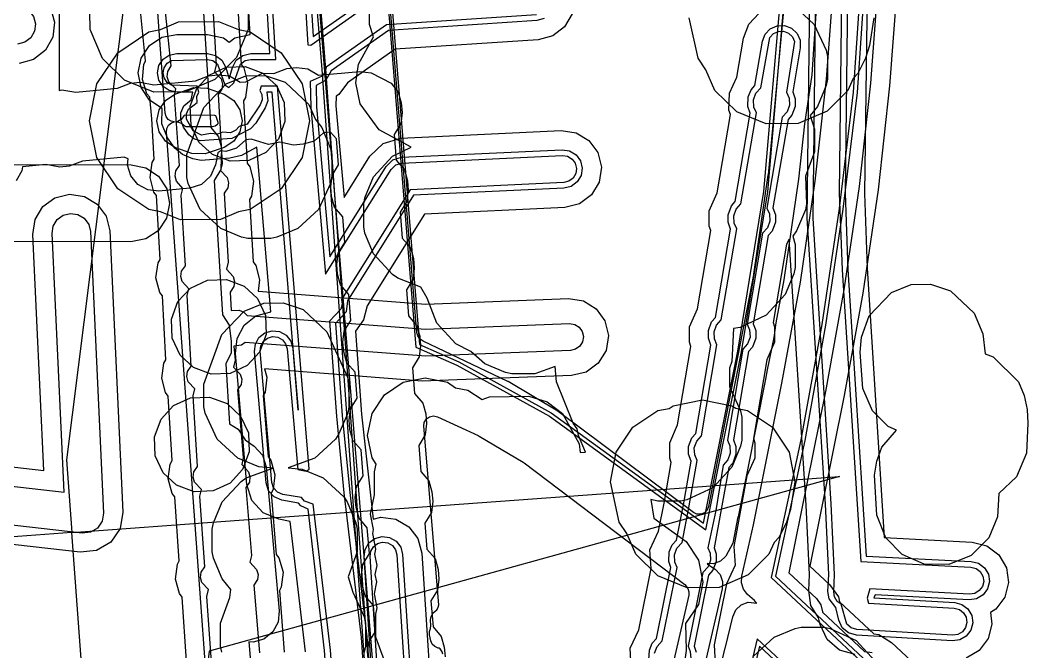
# Model space of a CAD drawing. Header units: metres. Extents: x -3943 to -3664, y 4962 to 6622.
# Drawn here: x -3822.8 to -3770.4, y 5519.9 to 5552.7 of the extents above; entities that cross this region are included whole.
import ezdxf

# ---------------------------------------------------------------- set-up
doc = ezdxf.new("R2010")
doc.units = ezdxf.units.M
doc.layers.add('AI_GREENING_EXCLUSIONS', color=1, linetype='Continuous')
doc.layers.add('AI_GREENING_LAWN', color=82, linetype='Continuous')

msp = doc.modelspace()

# ---------------------------------------------------------------- linework, layer by layer
at = {"layer": 'AI_GREENING_EXCLUSIONS'}
for points in [[(-3777.472, 5580.945), (-3778.594, 5562.278), (-3779.49, 5548.972), (-3780.225, 5542.925), (-3781.132, 5536.902), (-3782.21, 5530.908), (-3783.755, 5523.757), (-3776.149, 5516.648)], [(-3777.272, 5580.933), (-3778.394, 5562.266), (-3779.291, 5548.948), (-3780.027, 5542.895), (-3780.935, 5536.867), (-3782.014, 5530.867), (-3783.532, 5523.823), (-3776.012, 5516.795)], [(-3794.945, 5482.884), (-3786.142, 5520.093), (-3786.127, 5520.124), (-3785.76, 5521.71), (-3785.598, 5522.065), (-3785.313, 5522.332), (-3784.948, 5522.469), (-3784.511, 5522.41), (-3784.526, 5522.424), (-3784.63, 5522.561), (-3784.994, 5522.862), (-3785.202, 5523.138), (-3785.303, 5523.468), (-3785.287, 5523.813), (-3784.673, 5526.48), (-3783.199, 5533.855), (-3782.243, 5539.094), (-3781.472, 5544.353), (-3780.886, 5549.636), (-3780.484, 5554.946), (-3779.069, 5579.32)], [(-3804.298, 5513.965), (-3806.897, 5550.158), (-3809.053, 5576.805), (-3808.941, 5577.163), (-3808.611, 5577.342), (-3806.144, 5577.621), (-3805.77, 5577.51), (-3805.589, 5577.164), (-3802.226, 5535.728), (-3800.09, 5534.786), (-3795.283, 5532.13), (-3787.148, 5526.232), (-3785.303, 5535.479), (-3783.94, 5543.782), (-3782.314, 5562.578), (-3781.599, 5576.448), (-3781.977, 5577.537), (-3782.599, 5578.3)], [(-3775.33, 5578.294), (-3775.881, 5577.289), (-3777.19, 5554.746), (-3777.604, 5549.294), (-3778.204, 5543.897), (-3778.993, 5538.524), (-3779.962, 5533.214), (-3781.743, 5524.34), (-3780.723, 5523.388), (-3780.268, 5522.754), (-3780.208, 5522.495), (-3778.422, 5520.826), (-3778.16, 5520.783), (-3777.497, 5520.372), (-3774.92, 5517.963)], [(-3804.497, 5513.947), (-3807.096, 5550.142), (-3809.252, 5576.789), (-3809.223, 5577.055), (-3809.095, 5577.29), (-3808.889, 5577.461), (-3806.166, 5577.82)], [(-3805.643, 5577.664), (-3805.467, 5577.448), (-3805.39, 5577.181), (-3802.035, 5535.855), (-3799.994, 5534.961), (-3795.186, 5532.305), (-3787.283, 5526.577), (-3785.5, 5535.515), (-3784.139, 5543.806), (-3782.513, 5562.592), (-3781.801, 5576.416), (-3782.152, 5577.439), (-3782.73, 5578.148)], [(-3776.819, 5577.687), (-3776.873, 5577.461), (-3778.19, 5554.786), (-3778.595, 5549.439), (-3779.189, 5544.076), (-3779.977, 5538.703), (-3780.943, 5533.411), (-3782.833, 5523.99), (-3781.406, 5522.657), (-3781.179, 5522.34), (-3781.09, 5521.96), (-3781.092, 5521.944), (-3778.909, 5519.907), (-3778.896, 5519.91), (-3778.511, 5519.847)], [(-3772.169, 5577.869), (-3772.319, 5577.12), (-3772.739, 5576.482), (-3776.321, 5572.818), (-3776.965, 5572.378), (-3777.728, 5572.217), (-3778.529, 5572.382), (-3778.917, 5543.705), (-3778.773, 5539.818), (-3777.879, 5525.822), (-3773.31, 5525.585), (-3772.554, 5525.394), (-3771.928, 5524.927), (-3771.529, 5524.257), (-3771.417, 5523.484), (-3771.608, 5522.728), (-3772.075, 5522.102), (-3772.367, 5521.928), (-3772.285, 5521.336), (-3772.483, 5520.581), (-3772.954, 5519.959), (-3773.628, 5519.565)], [(-3779.837, 5575.973), (-3780.217, 5543.72), (-3780.071, 5539.74), (-3779.107, 5524.584), (-3773.378, 5524.287), (-3773.113, 5524.22), (-3772.894, 5524.057), (-3772.754, 5523.822), (-3772.715, 5523.552), (-3772.782, 5523.287), (-3772.945, 5523.068), (-3773.18, 5522.928), (-3773.45, 5522.889), (-3778.627, 5523.157), (-3778.765, 5522.681), (-3778.705, 5522.42), (-3774.24, 5522.154), (-3773.976, 5522.085), (-3773.758, 5521.92), (-3773.62, 5521.684), (-3773.583, 5521.413), (-3773.652, 5521.149), (-3773.817, 5520.932), (-3774.053, 5520.794), (-3774.324, 5520.756), (-3779.311, 5521.053), (-3779.597, 5521.134), (-3779.825, 5521.326), (-3780.129, 5522.367), (-3780.326, 5522.511), (-3780.468, 5522.745), (-3780.509, 5523.015), (-3780.469, 5523.912), (-3780.641, 5527.588), (-3781.583, 5542.413), (-3781.171, 5577.392)], [(-3779.537, 5575.969), (-3779.917, 5543.717), (-3779.771, 5539.758), (-3778.824, 5524.869), (-3773.362, 5524.587), (-3772.984, 5524.491), (-3772.671, 5524.257), (-3772.471, 5523.922), (-3772.415, 5523.536), (-3772.511, 5523.158), (-3772.744, 5522.845), (-3773.08, 5522.645), (-3773.466, 5522.589), (-3778.361, 5522.843), (-3778.421, 5522.703), (-3774.222, 5522.453), (-3773.845, 5522.355), (-3773.534, 5522.119), (-3773.337, 5521.782), (-3773.284, 5521.396), (-3773.382, 5521.018), (-3773.618, 5520.707), (-3773.955, 5520.51), (-3774.341, 5520.457), (-3779.329, 5520.754), (-3779.738, 5520.869), (-3780.063, 5521.143), (-3780.244, 5521.528), (-3780.399, 5522.2), (-3780.75, 5522.643), (-3780.809, 5523.028), (-3780.769, 5523.909), (-3780.94, 5527.57), (-3781.883, 5542.417), (-3781.475, 5577.031)], [(-3806.081, 5511.96), (-3806.67, 5519.984), (-3807.557, 5527.564), (-3808.01, 5527.712), (-3808.165, 5527.901), (-3809.134, 5528.066), (-3809.416, 5528.181), (-3809.622, 5528.405), (-3809.714, 5528.695), (-3810.311, 5535.512), (-3810.281, 5535.784), (-3810.15, 5536.023), (-3809.937, 5536.194), (-3809.675, 5536.27), (-3809.403, 5536.241), (-3809.164, 5536.109), (-3808.993, 5535.896), (-3808.916, 5535.634), (-3808.366, 5529.355), (-3807.93, 5529.281), (-3807.763, 5529.381), (-3809.409, 5549.273), (-3810.273, 5549.273), (-3810.333, 5549.062), (-3810.231, 5548.84), (-3810.22, 5548.567), (-3810.315, 5548.311), (-3810.989, 5547.314), (-3811.41, 5547.181), (-3811.588, 5546.987), (-3811.855, 5546.858), (-3812.279, 5546.883), (-3812.535, 5546.789), (-3812.9, 5546.825), (-3813.372, 5546.73), (-3813.802, 5546.955), (-3814.149, 5547.563), (-3814.145, 5547.836), (-3814.037, 5548.087), (-3813.599, 5548.437), (-3813.601, 5548.742), (-3813.499, 5548.964), (-3813.588, 5549.273), (-3814.924, 5549.326), (-3815.151, 5549.478), (-3815.303, 5549.705), (-3815.356, 5549.973), (-3815.303, 5550.241), (-3815.151, 5550.468), (-3814.924, 5550.62), (-3813.062, 5550.673), (-3812.77, 5550.609), (-3812.532, 5550.43), (-3812.154, 5549.353), (-3811.948, 5549.217), (-3811.679, 5549.447), (-3811.331, 5550.429), (-3811.093, 5550.609), (-3810.8, 5550.673), (-3809.495, 5550.673), (-3810.408, 5565.524)], [(-3808.67, 5564.977), (-3807.838, 5551.421), (-3807.689, 5551.407), (-3804.398, 5553.732)], [(-3808.353, 5564.703), (-3807.564, 5551.862), (-3804.571, 5553.977)], [(-3807.966, 5519.885), (-3808.765, 5526.669), (-3809.353, 5526.784), (-3810.157, 5527.113), (-3810.746, 5527.753), (-3811.009, 5528.581), (-3811.606, 5535.398), (-3811.521, 5536.174), (-3811.146, 5536.858), (-3810.538, 5537.347), (-3809.771, 5537.564), (-3810.493, 5546.111), (-3811.281, 5545.681), (-3811.897, 5545.542), (-3813.383, 5545.426), (-3813.824, 5545.5), (-3814.347, 5545.733), (-3814.748, 5546.063), (-3815.138, 5546.602), (-3815.427, 5547.327), (-3815.41, 5548.123), (-3816.071, 5548.559), (-3816.504, 5549.208), (-3816.656, 5549.973), (-3816.504, 5550.739), (-3816.071, 5551.387), (-3815.422, 5551.821), (-3814.656, 5551.973), (-3813.062, 5551.973), (-3812.228, 5551.791), (-3811.931, 5551.568), (-3811.635, 5551.791), (-3810.84, 5551.964), (-3811.573, 5564.099)], [(-3806.38, 5511.944), (-3806.969, 5519.961), (-3807.829, 5527.295), (-3808.199, 5527.48), (-3808.317, 5527.622), (-3809.184, 5527.77), (-3809.587, 5527.935), (-3809.881, 5528.254), (-3810.012, 5528.669), (-3810.61, 5535.486), (-3810.568, 5535.874), (-3810.38, 5536.216), (-3810.076, 5536.46), (-3809.701, 5536.569), (-3809.313, 5536.527), (-3808.971, 5536.339), (-3808.727, 5536.035), (-3808.618, 5535.66), (-3808.336, 5532.45), (-3809.692, 5548.973), (-3809.969, 5548.973), (-3809.924, 5548.52), (-3810.059, 5548.154), (-3810.547, 5547.357), (-3810.812, 5547.071), (-3811.783, 5546.567), (-3813.442, 5546.437), (-3813.759, 5546.547), (-3814.02, 5546.749), (-3814.299, 5547.146), (-3814.444, 5547.509), (-3814.438, 5547.899), (-3814.284, 5548.257), (-3813.902, 5548.57), (-3813.819, 5548.973), (-3814.656, 5548.973), (-3815.039, 5549.049), (-3815.363, 5549.266), (-3815.58, 5549.59), (-3815.656, 5549.973), (-3815.58, 5550.356), (-3815.363, 5550.68), (-3815.039, 5550.897), (-3814.656, 5550.973), (-3813.062, 5550.973), (-3812.645, 5550.882), (-3812.304, 5550.626), (-3812.101, 5550.251), (-3811.93, 5549.659), (-3811.762, 5550.249), (-3811.559, 5550.625), (-3811.218, 5550.882), (-3810.8, 5550.973), (-3809.814, 5550.973), (-3810.575, 5564.16)], [(-3780.808, 5562.651), (-3781.653, 5549.864), (-3782.021, 5547.32), (-3782.34, 5544.447), (-3783.107, 5539.218), (-3783.515, 5536.982), (-3783.625, 5536.221), (-3783.962, 5534.534), (-3784.049, 5534.052), (-3785.482, 5526.912), (-3785.485, 5526.905), (-3785.759, 5525.534), (-3786.109, 5524.859), (-3786.396, 5524.594), (-3786.762, 5524.459), (-3787.08, 5524.472), (-3787.063, 5524.452), (-3786.667, 5524.188), (-3786.415, 5523.903), (-3786.287, 5523.545), (-3786.302, 5523.166), (-3786.446, 5522.563), (-3786.446, 5522.542), (-3795.471, 5483.53)], [(-3813.657, 5559.366), (-3812.886, 5547.139), (-3812.484, 5546.647), (-3812.334, 5546.081), (-3812.36, 5544.944), (-3812.711, 5544.371), (-3812.271, 5537.394), (-3811.924, 5536.861), (-3811.817, 5536.014), (-3811.828, 5535.429), (-3812.11, 5534.846), (-3811.914, 5531.736), (-3811.462, 5531.465), (-3811.094, 5530.912), (-3810.629, 5530.583), (-3810.195, 5530.107), (-3810.001, 5529.494), (-3809.323, 5522.019), (-3809.385, 5521.437), (-3809.665, 5520.923), (-3810.12, 5520.556), (-3810.682, 5520.39), (-3810.914, 5520.415), (-3810.729, 5518.37)], [(-3830.665, 5557.347), (-3817.928, 5558.285), (-3817.154, 5558.19), (-3816.475, 5557.805), (-3815.995, 5557.19), (-3815.787, 5556.438), (-3815.882, 5555.663), (-3816.267, 5554.984), (-3816.882, 5554.504), (-3817.634, 5554.296), (-3821.734, 5553.994), (-3821.208, 5553.353), (-3821, 5552.6), (-3821.096, 5551.826), (-3821.48, 5551.147), (-3822.095, 5550.667), (-3822.848, 5550.459)], [(-3820.768, 5557.497), (-3820.768, 5549.053), (-3820.618, 5549.098), (-3819.9, 5548.966), (-3817.733, 5549.172), (-3817.053, 5549.438), (-3816.555, 5549.485), (-3815.837, 5549.353), (-3813.674, 5549.558), (-3812.997, 5549.825), (-3812.499, 5549.874), (-3811.917, 5549.817), (-3811.354, 5549.485), (-3811.058, 5549.514), (-3810.203, 5549.953), (-3809.611, 5549.943), (-3808.924, 5550.206), (-3808.425, 5550.25), (-3807.844, 5550.186), (-3807.285, 5549.847), (-3805.13, 5550.034), (-3804.545, 5549.969), (-3803.505, 5549.433), (-3803.143, 5548.974), (-3802.984, 5548.41), (-3802.944, 5547.912), (-3803.013, 5547.331), (-3803.356, 5546.775), (-3803.249, 5545.429), (-3802.823, 5544.933), (-3802.664, 5544.37), (-3802.625, 5543.872), (-3802.693, 5543.29), (-3803.036, 5542.735), (-3802.93, 5541.388), (-3802.504, 5540.893), (-3802.345, 5540.33), (-3802.305, 5539.832), (-3802.374, 5539.25), (-3802.717, 5538.694), (-3802.611, 5537.348), (-3802.184, 5536.853), (-3802.025, 5536.29), (-3801.986, 5535.791), (-3802.055, 5535.21), (-3802.398, 5534.654), (-3802.291, 5533.308), (-3801.865, 5532.813), (-3801.706, 5532.25), (-3801.667, 5531.751), (-3801.735, 5531.17), (-3802.078, 5530.614), (-3801.972, 5529.268), (-3801.546, 5528.773), (-3801.387, 5528.21), (-3801.347, 5527.711), (-3801.416, 5527.13), (-3801.759, 5526.574), (-3801.652, 5525.228), (-3801.226, 5524.733), (-3801.067, 5524.17), (-3801.028, 5523.671), (-3801.096, 5523.09), (-3801.44, 5522.534), (-3801.333, 5521.188), (-3800.907, 5520.693), (-3800.748, 5520.129), (-3800.708, 5519.631)], [(-3814.15, 5519.409), (-3814.375, 5522.735), (-3814.513, 5522.913), (-3814.72, 5523.666), (-3814.622, 5524.44), (-3814.522, 5524.617), (-3814.747, 5527.943), (-3814.885, 5528.121), (-3815.092, 5528.873), (-3814.994, 5529.648), (-3814.894, 5529.824), (-3815.093, 5533.177), (-3815.229, 5533.356), (-3815.426, 5534.111), (-3815.319, 5534.884), (-3815.217, 5535.059), (-3815.4, 5538.388), (-3815.536, 5538.568), (-3815.733, 5539.323), (-3815.626, 5540.096), (-3815.523, 5540.271), (-3815.707, 5543.6), (-3815.843, 5543.779), (-3816.04, 5544.534), (-3815.933, 5545.307), (-3815.83, 5545.482), (-3815.954, 5547.586), (-3816.06, 5548.715), (-3816.205, 5548.888), (-3816.436, 5549.633), (-3816.365, 5550.41), (-3816.271, 5550.59), (-3816.608, 5553.907)], [(-3812.825, 5519.104), (-3813.086, 5522.765), (-3813.003, 5523.123), (-3813.351, 5523.495), (-3813.423, 5523.759), (-3813.389, 5524.03), (-3813.197, 5524.311), (-3813.458, 5527.972), (-3813.375, 5528.33), (-3813.723, 5528.702), (-3813.795, 5528.966), (-3813.761, 5529.237), (-3813.569, 5529.518), (-3813.804, 5533.19), (-3813.716, 5533.547), (-3814.059, 5533.923), (-3814.128, 5534.188), (-3814.091, 5534.458), (-3813.895, 5534.737), (-3814.111, 5538.402), (-3814.023, 5538.759), (-3814.366, 5539.135), (-3814.435, 5539.399), (-3814.398, 5539.67), (-3814.202, 5539.949), (-3814.418, 5543.613), (-3814.33, 5543.97), (-3814.673, 5544.346), (-3814.742, 5544.611), (-3814.704, 5544.881), (-3814.509, 5545.16), (-3814.773, 5548.788), (-3814.702, 5549.149), (-3815.062, 5549.509), (-3815.143, 5549.77), (-3815.118, 5550.042), (-3814.936, 5550.33), (-3815.321, 5553.98)], [(-3812.816, 5553.97), (-3812.598, 5550.389), (-3812.685, 5550.032), (-3812.341, 5549.656), (-3812.271, 5549.392), (-3812.308, 5549.121), (-3812.503, 5548.841), (-3812.285, 5545.26), (-3812.372, 5544.903), (-3812.028, 5544.528), (-3811.959, 5544.263), (-3811.996, 5543.993), (-3812.191, 5543.713), (-3811.972, 5540.132), (-3812.06, 5539.775), (-3811.715, 5539.399), (-3811.646, 5539.135), (-3811.683, 5538.865), (-3811.878, 5538.585), (-3811.819, 5537.618), (-3811.414, 5537.644), (-3811.162, 5537.539), (-3810.99, 5537.365), (-3801.726, 5536.654), (-3794.241, 5536.944), (-3793.971, 5536.901), (-3793.738, 5536.758), (-3793.578, 5536.537), (-3793.514, 5536.272), (-3793.557, 5536.002), (-3793.7, 5535.769), (-3793.921, 5535.609), (-3794.186, 5535.545), (-3801.713, 5535.253), (-3811.097, 5535.97), (-3811.294, 5535.825), (-3811.683, 5535.778), (-3811.622, 5535.047), (-3811.701, 5534.688), (-3811.349, 5534.32), (-3811.273, 5534.057), (-3811.304, 5533.786), (-3811.493, 5533.502), (-3811.198, 5529.974), (-3811.277, 5529.615), (-3810.925, 5529.247), (-3810.85, 5528.985), (-3810.88, 5528.713), (-3811.069, 5528.43), (-3810.774, 5524.902), (-3810.854, 5524.543), (-3810.501, 5524.175), (-3810.426, 5523.913), (-3810.456, 5523.641), (-3810.645, 5523.357), (-3810.35, 5519.83)], [(-3811.494, 5553.65), (-3811.309, 5550.405), (-3811.172, 5550.225), (-3810.974, 5549.471), (-3811.079, 5548.698), (-3811.181, 5548.522), (-3810.996, 5545.277), (-3810.86, 5545.097), (-3810.661, 5544.343), (-3810.766, 5543.569), (-3810.869, 5543.394), (-3810.683, 5540.148), (-3810.547, 5539.969), (-3810.348, 5539.214), (-3810.429, 5538.626), (-3801.702, 5537.956), (-3794.291, 5538.243), (-3793.52, 5538.121), (-3792.855, 5537.712), (-3792.397, 5537.081), (-3792.215, 5536.322), (-3792.337, 5535.551), (-3792.745, 5534.886), (-3793.377, 5534.428), (-3794.136, 5534.246), (-3801.893, 5533.958), (-3810.1, 5534.589), (-3809.978, 5534.165), (-3810.066, 5533.39), (-3810.164, 5533.212), (-3809.91, 5530.019), (-3809.769, 5529.843), (-3809.554, 5529.093), (-3809.642, 5528.318), (-3809.74, 5528.14), (-3809.486, 5524.947), (-3809.346, 5524.771), (-3809.13, 5524.021), (-3809.218, 5523.245), (-3809.316, 5523.068), (-3809.062, 5519.875)], [(-3803.863, 5519.43), (-3804.307, 5520.66), (-3804.307, 5521.848), (-3804.237, 5522.183), (-3804.382, 5522.91), (-3804.259, 5523.527), (-3804.335, 5523.908), (-3804.24, 5524.383), (-3804.356, 5524.966), (-3804.303, 5525.232), (-3804.463, 5526.035), (-3804.421, 5526.247), (-3804.581, 5527.05), (-3804.382, 5528.051), (-3804.382, 5529.241), (-3804.284, 5529.644), (-3804.505, 5529.975), (-3804.734, 5531.123), (-3804.505, 5532.271), (-3803.855, 5533.245), (-3802.882, 5533.895), (-3801.734, 5534.123), (-3800.586, 5533.895), (-3800.164, 5533.613), (-3799.532, 5533.487), (-3798.776, 5533), (-3798.396, 5533.133), (-3796.349, 5533.169), (-3795.399, 5532.871), (-3794.6, 5532.279), (-3793.739, 5530.704), (-3793.686, 5530.248), (-3793.407, 5530.256), (-3793.773, 5531.132), (-3793.838, 5531.482), (-3794.045, 5531.775), (-3794.914, 5533.918), (-3794.979, 5534.72), (-3796.05, 5534.342), (-3797.238, 5534.342), (-3797.56, 5534.407), (-3798.644, 5534.86), (-3799.363, 5535.493), (-3800.156, 5535.893), (-3801.144, 5536.966), (-3801.641, 5538.267), (-3801.965, 5538.836), (-3803.168, 5539.313), (-3803.431, 5539.491), (-3804.419, 5540.564), (-3804.872, 5541.648), (-3804.937, 5541.97), (-3804.937, 5543.157), (-3804.872, 5543.48), (-3804.419, 5544.563), (-3803.431, 5545.637), (-3802.466, 5546.108), (-3804.124, 5547.007), (-3805.124, 5548.364), (-3805.346, 5549.449), (-3805.198, 5550.432), (-3804.431, 5551.85), (-3804.627, 5552.487), (-3804.627, 5553.674)], [(-3823.068, 5553.451), (-3822.681, 5553.403), (-3822.341, 5553.211), (-3822.101, 5552.903), (-3821.997, 5552.527), (-3822.045, 5552.14), (-3822.237, 5551.8), (-3822.545, 5551.56), (-3822.921, 5551.456)], [(-3791.035, 5519.101), (-3791.089, 5520.072), (-3790.644, 5521.041), (-3790.004, 5524.212), (-3790.058, 5525.183), (-3789.612, 5526.152), (-3789.298, 5527.708), (-3788.954, 5529.729), (-3789.029, 5529.959), (-3789.029, 5530.751), (-3788.622, 5531.682), (-3787.929, 5535.754), (-3788.004, 5535.984), (-3788.004, 5536.775), (-3787.596, 5537.707), (-3786.903, 5541.779), (-3786.978, 5542.009), (-3786.978, 5542.8), (-3786.571, 5543.732), (-3785.878, 5547.804), (-3785.953, 5548.034), (-3785.933, 5548.922), (-3785.545, 5549.756), (-3785.201, 5551.777), (-3784.923, 5552.506), (-3784.386, 5553.073)], [(-3782.604, 5553.481), (-3781.53, 5552.493), (-3780.899, 5551.147), (-3780.834, 5550.824), (-3780.834, 5549.637), (-3780.899, 5549.314), (-3781.353, 5548.231), (-3781.735, 5547.762), (-3781.509, 5547.054), (-3781.509, 5545.867), (-3781.968, 5544.603), (-3781.918, 5543.17), (-3781.983, 5542.848), (-3782.437, 5541.764), (-3782.626, 5541.489), (-3782.511, 5541.048), (-3782.511, 5539.86), (-3782.576, 5539.538), (-3783.029, 5538.454), (-3784.017, 5537.381), (-3785.364, 5536.75), (-3785.725, 5536.685), (-3785.798, 5534.978), (-3785.926, 5534.632), (-3785.925, 5533.671), (-3785.348, 5532.404), (-3785.283, 5532.081), (-3785.283, 5530.894), (-3785.348, 5530.571), (-3785.801, 5529.488), (-3786.789, 5528.414), (-3788.136, 5527.784), (-3788.458, 5527.718), (-3789.646, 5527.718), (-3790.011, 5527.801), (-3789.856, 5526.834), (-3788.183, 5525.623), (-3787.533, 5524.65), (-3787.304, 5523.502), (-3787.533, 5522.354), (-3788.214, 5521.36), (-3788.17, 5519.955), (-3788.29, 5519.088)], [(-3795.952, 5552.99), (-3803.751, 5552.475), (-3806.881, 5550.264), (-3806.94, 5550.027), (-3807.103, 5549.807), (-3807.721, 5549.529), (-3807.689, 5548.187), (-3806.924, 5539.506), (-3803.513, 5544.955), (-3803.273, 5545.188), (-3802.952, 5545.283), (-3794.608, 5545.677), (-3794.338, 5545.637), (-3794.104, 5545.496), (-3793.941, 5545.276), (-3793.876, 5545.011), (-3793.916, 5544.741), (-3794.057, 5544.507), (-3794.277, 5544.345), (-3794.542, 5544.279), (-3802.52, 5543.902), (-3806.093, 5538.195), (-3806.056, 5537.953), (-3806.121, 5537.688), (-3806.718, 5537.07), (-3806.351, 5532.136), (-3805.961, 5528.144), (-3805.064, 5520.638), (-3804.766, 5516.321)], [(-3795.555, 5552.791), (-3795.932, 5552.69), (-3803.647, 5552.181), (-3806.624, 5550.078), (-3806.901, 5549.585), (-3807.408, 5549.322), (-3807.389, 5548.206), (-3806.705, 5540.421), (-3803.767, 5545.115), (-3803.424, 5545.447), (-3802.967, 5545.583), (-3794.622, 5545.977), (-3794.236, 5545.919), (-3793.902, 5545.718), (-3793.67, 5545.404), (-3793.576, 5545.025), (-3793.634, 5544.639), (-3793.835, 5544.305), (-3794.149, 5544.073), (-3794.528, 5543.979), (-3802.349, 5543.61), (-3805.784, 5538.123), (-3805.849, 5537.561), (-3806.407, 5536.948), (-3806.052, 5532.162), (-3805.659, 5528.166), (-3804.766, 5520.672), (-3804.567, 5517.824)], [(-3794.104, 5553.046), (-3794.494, 5552.37), (-3795.112, 5551.895), (-3795.866, 5551.692), (-3803.3, 5551.202), (-3805.781, 5549.449), (-3806.229, 5548.844), (-3806.372, 5548.759), (-3806.391, 5548.267), (-3805.956, 5543.502), (-3804.615, 5545.645), (-3803.929, 5546.31), (-3803.014, 5546.582), (-3794.669, 5546.976), (-3793.897, 5546.86), (-3793.229, 5546.457), (-3792.765, 5545.83), (-3792.577, 5545.072), (-3792.693, 5544.301), (-3793.096, 5543.632), (-3793.723, 5543.168), (-3794.481, 5542.98), (-3801.779, 5542.636), (-3804.764, 5537.868), (-3804.943, 5537.137), (-3805.37, 5536.557), (-3805.056, 5532.246), (-3804.448, 5526.775), (-3804.038, 5526.885), (-3803.265, 5526.782), (-3802.589, 5526.391), (-3802.115, 5525.772), (-3801.914, 5525.018), (-3801.467, 5518.089)], [(-3778.424, 5552.828), (-3778.645, 5551.387), (-3778.857, 5550.732), (-3779.249, 5549.942), (-3779.501, 5549.671), (-3779.772, 5549.064), (-3780.852, 5547.984), (-3782.36, 5547.337), (-3784.021, 5547.321), (-3785.544, 5547.941), (-3786.688, 5549.064), (-3787.15, 5550.13), (-3787.552, 5550.732), (-3788.014, 5552.828)], [(-3790.109, 5519.478), (-3790.089, 5519.971), (-3789.938, 5520.332), (-3789.711, 5520.586), (-3788.966, 5524.273), (-3789.078, 5524.589), (-3789.058, 5525.082), (-3788.907, 5525.443), (-3788.679, 5525.697), (-3788.315, 5527.525), (-3787.923, 5529.804), (-3788.049, 5530.157), (-3788.049, 5530.553), (-3787.878, 5531.011), (-3787.678, 5531.237), (-3786.897, 5535.829), (-3787.024, 5536.182), (-3787.024, 5536.578), (-3786.853, 5537.036), (-3786.653, 5537.262), (-3785.872, 5541.854), (-3785.998, 5542.207), (-3785.998, 5542.602), (-3785.827, 5543.061), (-3785.627, 5543.287), (-3784.846, 5547.879), (-3784.973, 5548.231), (-3784.953, 5548.725), (-3784.802, 5549.086), (-3784.602, 5549.312), (-3784.215, 5551.61), (-3784.076, 5551.974), (-3783.808, 5552.258), (-3783.452, 5552.417), (-3783.062, 5552.428), (-3782.697, 5552.288), (-3782.414, 5552.02), (-3782.255, 5551.664), (-3782.244, 5551.274), (-3782.639, 5548.98), (-3782.512, 5548.627), (-3782.512, 5548.231), (-3782.683, 5547.773), (-3782.883, 5547.547), (-3783.664, 5542.955), (-3783.538, 5542.602), (-3783.538, 5542.207), (-3783.708, 5541.748), (-3783.909, 5541.522), (-3784.69, 5536.93), (-3784.563, 5536.578), (-3784.563, 5536.182), (-3784.734, 5535.723), (-3784.934, 5535.497), (-3785.715, 5530.906), (-3785.589, 5530.553), (-3785.589, 5530.157), (-3785.759, 5529.699), (-3785.96, 5529.472), (-3786.728, 5525.301), (-3786.617, 5524.985), (-3786.617, 5524.589), (-3786.788, 5524.131), (-3787.015, 5523.877), (-3787.76, 5520.19), (-3787.649, 5519.874)], [(-3789.815, 5519.814), (-3789.69, 5520.165), (-3789.417, 5520.453), (-3788.645, 5524.279), (-3788.764, 5524.551), (-3788.784, 5524.925), (-3788.658, 5525.276), (-3788.385, 5525.564), (-3788.02, 5527.47), (-3787.6, 5529.823), (-3787.735, 5530.119), (-3787.755, 5530.493), (-3787.63, 5530.843), (-3787.38, 5531.116), (-3786.575, 5535.848), (-3786.71, 5536.144), (-3786.73, 5536.518), (-3786.604, 5536.868), (-3786.355, 5537.141), (-3785.549, 5541.873), (-3785.684, 5542.169), (-3785.704, 5542.543), (-3785.579, 5542.893), (-3785.329, 5543.166), (-3784.524, 5547.897), (-3784.659, 5548.194), (-3784.679, 5548.568), (-3784.553, 5548.918), (-3784.304, 5549.191), (-3783.822, 5551.814), (-3783.635, 5552.013), (-3783.385, 5552.124), (-3783.112, 5552.132), (-3782.857, 5552.034), (-3782.659, 5551.847), (-3782.547, 5551.597), (-3782.961, 5548.961), (-3782.826, 5548.665), (-3782.806, 5548.291), (-3782.932, 5547.941), (-3783.181, 5547.668), (-3783.986, 5542.936), (-3783.851, 5542.64), (-3783.832, 5542.266), (-3783.957, 5541.916), (-3784.206, 5541.643), (-3785.012, 5536.912), (-3784.877, 5536.616), (-3784.857, 5536.241), (-3784.983, 5535.891), (-3785.232, 5535.618), (-3786.037, 5530.887), (-3785.902, 5530.591), (-3785.883, 5530.216), (-3786.008, 5529.866), (-3786.257, 5529.593), (-3786.642, 5527.225), (-3787.05, 5525.295), (-3786.931, 5525.023), (-3786.911, 5524.648), (-3787.037, 5524.298), (-3787.309, 5524.009), (-3788.081, 5520.184), (-3787.962, 5519.912), (-3787.943, 5519.537)], [(-3804.735, 5519.814), (-3804.667, 5520.396), (-3804.324, 5520.951), (-3804.43, 5522.298), (-3804.856, 5522.793), (-3805.015, 5523.356), (-3805.055, 5523.854), (-3804.986, 5524.436), (-3804.643, 5524.992), (-3804.75, 5526.338), (-3805.176, 5526.833), (-3805.335, 5527.396), (-3805.374, 5527.894), (-3805.306, 5528.476), (-3804.963, 5529.032), (-3805.069, 5530.378), (-3805.495, 5530.873), (-3805.654, 5531.436), (-3805.694, 5531.935), (-3805.625, 5532.516), (-3805.282, 5533.072), (-3805.388, 5534.418), (-3805.814, 5534.913), (-3805.974, 5535.476), (-3806.013, 5535.975), (-3805.944, 5536.556), (-3805.601, 5537.112), (-3805.708, 5538.458), (-3806.134, 5538.953), (-3806.293, 5539.516), (-3806.332, 5540.015), (-3806.264, 5540.596), (-3805.921, 5541.152), (-3806.027, 5542.498), (-3806.453, 5542.993), (-3806.612, 5543.556), (-3806.652, 5544.055), (-3806.583, 5544.636), (-3806.24, 5545.192), (-3806.346, 5546.538), (-3806.66, 5546.89), (-3807.025, 5546.858), (-3807.517, 5546.428), (-3808.079, 5546.265), (-3808.577, 5546.221), (-3809.299, 5546.363), (-3809.881, 5546.25), (-3810.782, 5546.527), (-3811.059, 5546.499), (-3811.545, 5546.064), (-3812.105, 5545.894), (-3812.359, 5545.918), (-3812.517, 5545.819), (-3812.642, 5545.186), (-3812.894, 5544.602), (-3813.366, 5544.175), (-3813.972, 5543.982), (-3815.576, 5543.83), (-3816.159, 5543.889), (-3816.674, 5544.167), (-3817.044, 5544.62), (-3817.212, 5545.181), (-3817.179, 5545.507), (-3817.392, 5545.588), (-3819.559, 5545.382), (-3820.239, 5545.116), (-3820.737, 5545.069), (-3821.455, 5545.202), (-3822.667, 5545.086), (-3822.698, 5544.876), (-3823.006, 5544.368)], [(-3824.532, 5545.207), (-3817.021, 5545.189), (-3816.256, 5545.035), (-3815.608, 5544.6), (-3815.176, 5543.95), (-3815.026, 5543.185), (-3815.18, 5542.42), (-3815.615, 5541.772), (-3816.265, 5541.34), (-3817.031, 5541.189), (-3823.777, 5541.206)], [(-3828.371, 5530.084), (-3821.559, 5529.305), (-3822.131, 5541.581), (-3822.015, 5542.353), (-3821.612, 5543.021), (-3820.984, 5543.485), (-3820.226, 5543.672), (-3819.455, 5543.556), (-3818.786, 5543.153), (-3818.323, 5542.525), (-3818.136, 5541.768), (-3817.455, 5527.145), (-3817.6, 5526.298), (-3818.086, 5525.591), (-3818.825, 5525.153), (-3819.679, 5525.065), (-3828.085, 5526.025)], [(-3829.308, 5529.184), (-3820.506, 5528.179), (-3821.132, 5541.628), (-3821.074, 5542.014), (-3820.873, 5542.348), (-3820.559, 5542.58), (-3820.18, 5542.673), (-3819.794, 5542.615), (-3819.46, 5542.414), (-3819.228, 5542.1), (-3819.134, 5541.721), (-3818.453, 5527.098), (-3818.526, 5526.675), (-3818.769, 5526.321), (-3819.139, 5526.102), (-3819.566, 5526.058), (-3829.167, 5527.155)], [(-3779.388, 5519.756), (-3780.207, 5519.985), (-3780.856, 5520.534), (-3781.218, 5521.303), (-3781.3, 5521.658), (-3781.69, 5522.302), (-3781.808, 5523.073), (-3781.771, 5523.901), (-3781.938, 5527.51), (-3782.822, 5541.327), (-3782.965, 5541.078), (-3783.658, 5537.006), (-3783.583, 5536.776), (-3783.583, 5535.984), (-3783.99, 5535.053), (-3784.684, 5530.981), (-3784.608, 5530.751), (-3784.608, 5529.959), (-3785.016, 5529.028), (-3785.691, 5525.362), (-3785.637, 5524.391), (-3786.083, 5523.422), (-3786.722, 5520.251), (-3786.668, 5519.28)], [(-3812.316, 5519.868), (-3812.381, 5520.19), (-3812.381, 5521.377), (-3811.894, 5522.709), (-3811.834, 5523.13), (-3812.294, 5523.675), (-3812.747, 5524.759), (-3812.812, 5525.081), (-3812.812, 5525.081), (-3812.812, 5526.269), (-3812.747, 5526.591), (-3812.294, 5527.675), (-3811.306, 5528.748), (-3811.042, 5528.926), (-3809.657, 5529.44), (-3810.388, 5529.505), (-3811.472, 5529.958), (-3812.545, 5530.946), (-3813.176, 5532.293), (-3813.241, 5532.615), (-3813.241, 5533.803), (-3812.314, 5536.37), (-3811.153, 5537.592), (-3810.123, 5537.999), (-3809.129, 5538.026), (-3808.079, 5537.674), (-3806.855, 5536.515), (-3805.768, 5534.125), (-3805.703, 5533.803), (-3805.703, 5532.615), (-3805.768, 5532.293), (-3806.221, 5531.209), (-3806.399, 5530.946), (-3807.473, 5529.958), (-3808.857, 5529.444), (-3808.127, 5529.379), (-3807.043, 5528.926), (-3805.97, 5527.938), (-3805.792, 5527.675), (-3805.339, 5526.591), (-3805.274, 5526.269), (-3805.274, 5525.081), (-3805.744, 5523.791), (-3805.499, 5522.988), (-3804.908, 5521.7), (-3804.843, 5521.377), (-3804.843, 5520.19), (-3804.908, 5519.868)], [(-3804.474, 5518.096), (-3804.908, 5524.825), (-3804.856, 5525.211), (-3804.661, 5525.549), (-3804.351, 5525.786), (-3803.974, 5525.887), (-3803.587, 5525.835), (-3803.249, 5525.64), (-3803.012, 5525.33), (-3802.912, 5524.953), (-3802.465, 5518.025)], [(-3804.17, 5518.055), (-3804.608, 5524.844), (-3804.572, 5525.115), (-3804.435, 5525.351), (-3804.219, 5525.517), (-3803.955, 5525.587), (-3803.684, 5525.551), (-3803.447, 5525.415), (-3803.281, 5525.198), (-3803.211, 5524.934), (-3802.764, 5518.006)], [(-3784.674, 5519.661), (-3783.6, 5520.649), (-3782.517, 5521.102), (-3782.517, 5521.102), (-3782.194, 5521.167), (-3781.007, 5521.167), (-3780.685, 5521.102), (-3779.338, 5520.471), (-3778.35, 5519.398)], [(-3779.932, 5516.331), (-3784.491, 5520.557), (-3793.565, 5482.209)], [(-3780.069, 5516.185), (-3784.373, 5520.187), (-3793.366, 5482.179)]]:
    msp.add_lwpolyline(points, dxfattribs=at)
for points in [[(-3828.077, 5525.503), (-3859.992, 5523.167), (-3827.234, 5532.249), (-3823.02, 5565.966), (-3823.284, 5569.618), (-3783.389, 5572.508), (-3816.153, 5563.45), (-3820.375, 5529.874), (-3820.098, 5526.087), (-3828.077, 5525.503)], [(-3818.153, 5557.52), (-3816.855, 5558.387), (-3815.325, 5558.692), (-3814.803, 5558.687), (-3813.272, 5558.382), (-3811.974, 5557.515), (-3811.107, 5556.218), (-3810.803, 5554.687), (-3810.803, 5553.881), (-3810.934, 5553.222), (-3810.949, 5552.219), (-3811.554, 5550.775), (-3812.677, 5549.631), (-3814.185, 5548.984), (-3815.846, 5548.968), (-3817.369, 5549.588), (-3818.513, 5550.711), (-3819.16, 5552.219), (-3819.175, 5553.14), (-3819.325, 5553.89), (-3819.325, 5554.692), (-3819.02, 5556.223), (-3818.153, 5557.52)], [(-3818.803, 5549.397), (-3817.719, 5551.019), (-3816.097, 5552.103), (-3815.493, 5552.223), (-3814.556, 5552.615), (-3812.48, 5552.635), (-3811.445, 5552.223), (-3810.842, 5552.103), (-3809.22, 5551.019), (-3808.136, 5549.397), (-3807.755, 5547.484), (-3808.136, 5545.57), (-3809.22, 5543.948), (-3810.842, 5542.864), (-3811.445, 5542.744), (-3812.382, 5542.352), (-3814.459, 5542.333), (-3815.493, 5542.744), (-3816.097, 5542.864), (-3817.719, 5543.948), (-3818.803, 5545.57), (-3819.183, 5547.484), (-3818.803, 5549.397)], [(-3811.094, 5550.302), (-3810.177, 5549.96), (-3809.477, 5549.313), (-3809.068, 5548.432), (-3809.029, 5547.445), (-3809.37, 5546.529), (-3810.018, 5545.829), (-3810.899, 5545.42), (-3811.885, 5545.381), (-3812.802, 5545.722), (-3813.501, 5546.37), (-3813.91, 5547.251), (-3813.95, 5548.237), (-3813.608, 5549.154), (-3812.961, 5549.853), (-3812.08, 5550.262), (-3811.094, 5550.302)], [(-3810.064, 5549.835), (-3809.014, 5549.483), (-3807.79, 5548.325), (-3807.435, 5547.54), (-3807.113, 5547.133), (-3806.66, 5546.049), (-3806.595, 5545.727), (-3806.595, 5544.54), (-3806.66, 5544.217), (-3807.291, 5542.87), (-3808.364, 5541.882), (-3809.448, 5541.429), (-3809.77, 5541.364), (-3810.958, 5541.364), (-3811.28, 5541.429), (-3812.364, 5541.882), (-3813.437, 5542.87), (-3814.068, 5544.217), (-3814.133, 5544.54), (-3814.133, 5545.727), (-3813.249, 5548.18), (-3812.088, 5549.401), (-3811.058, 5549.809), (-3810.064, 5549.835)], [(-3815.244, 5548.544), (-3814.757, 5548.87), (-3813.766, 5549.204), (-3813.075, 5549.184), (-3812.181, 5548.87), (-3811.694, 5548.544), (-3811.369, 5548.058), (-3811.255, 5547.484), (-3811.369, 5546.91), (-3811.694, 5546.423), (-3812.181, 5546.098), (-3813.172, 5545.763), (-3813.863, 5545.783), (-3814.757, 5546.098), (-3815.244, 5546.423), (-3815.569, 5546.91), (-3815.683, 5547.484), (-3815.569, 5548.058), (-3815.244, 5548.544)], [(-3812.073, 5539.237), (-3811.156, 5538.896), (-3810.457, 5538.249), (-3810.048, 5537.367), (-3810.009, 5536.381), (-3810.35, 5535.464), (-3810.997, 5534.765), (-3811.879, 5534.356), (-3812.865, 5534.317), (-3813.782, 5534.658), (-3814.481, 5535.305), (-3814.89, 5536.187), (-3814.929, 5537.173), (-3814.588, 5538.09), (-3813.941, 5538.789), (-3813.059, 5539.198), (-3812.073, 5539.237)], [(-3778.494, 5532.415), (-3778.992, 5533.566), (-3779.137, 5535.466), (-3779.057, 5536.241), (-3778.668, 5537.339), (-3777.508, 5538.561), (-3776.478, 5538.968), (-3775.484, 5538.995), (-3774.434, 5538.643), (-3773.21, 5537.484), (-3772.763, 5536.409), (-3772.635, 5535.365), (-3772.223, 5535.215), (-3770.913, 5533.91), (-3770.613, 5533.2), (-3770.458, 5532.481), (-3770.419, 5531.764), (-3770.496, 5530.219), (-3771.011, 5528.987), (-3771.928, 5528.115), (-3771.99, 5526.902), (-3772.443, 5525.818), (-3773.365, 5524.896), (-3774.53, 5524.426), (-3775.799, 5524.443), (-3776.95, 5524.941), (-3777.805, 5525.818), (-3778.275, 5526.983), (-3778.39, 5529.073), (-3778.273, 5529.8), (-3778.012, 5530.524), (-3777.242, 5531.403), (-3777.684, 5531.605), (-3778.494, 5532.415)], [(-3812.954, 5533.13), (-3812.037, 5532.789), (-3811.338, 5532.142), (-3810.929, 5531.26), (-3810.89, 5530.274), (-3811.231, 5529.357), (-3811.878, 5528.658), (-3812.76, 5528.249), (-3813.746, 5528.21), (-3814.663, 5528.551), (-3815.362, 5529.198), (-3815.771, 5530.08), (-3815.81, 5531.066), (-3815.469, 5531.983), (-3814.822, 5532.682), (-3813.94, 5533.091), (-3812.954, 5533.13)], [(-3789.646, 5532.424), (-3789.063, 5532.54), (-3788.858, 5532.677), (-3787.328, 5532.981), (-3785.797, 5532.677), (-3785.598, 5532.544), (-3784.995, 5532.424), (-3783.697, 5531.557), (-3782.83, 5530.259), (-3782.526, 5528.728), (-3782.747, 5527.287), (-3782.959, 5526.633), (-3783.351, 5525.843), (-3783.603, 5525.572), (-3783.874, 5524.965), (-3784.954, 5523.884), (-3786.462, 5523.237), (-3788.123, 5523.222), (-3789.646, 5523.842), (-3790.79, 5524.965), (-3791.252, 5526.03), (-3791.654, 5526.633), (-3792.116, 5528.728), (-3791.811, 5530.259), (-3790.944, 5531.557), (-3789.646, 5532.424)], [(-3820.098, 5526.087), (-3812.12, 5526.671), (-3780.205, 5529.006), (-3812.963, 5519.924), (-3817.179, 5486.193), (-3819.514, 5518.108), (-3820.098, 5526.087)]]:
    msp.add_lwpolyline(points, close=True, dxfattribs=at)
at = {"layer": 'AI_GREENING_LAWN'}
for points in [[(-3782.953, 5555.075), (-3783.923, 5544.681), (-3783.926, 5544.655), (-3784.681, 5539.506), (-3784.685, 5539.484), (-3787.009, 5527.441), (-3787.086, 5527.255), (-3787.23, 5527.115), (-3787.417, 5527.042), (-3787.618, 5527.049), (-3787.799, 5527.135), (-3794.83, 5532.378), (-3794.852, 5532.392), (-3797.433, 5533.93), (-3797.454, 5533.941), (-3801.846, 5536.024), (-3801.994, 5536.13), (-3802.033, 5536.171), (-3802.127, 5536.312), (-3802.169, 5536.475), (-3805.426, 5576.388)], [(-3806.34, 5425.66), (-3815.185, 5546.898), (-3815.163, 5547.086), (-3815.073, 5547.252), (-3814.927, 5547.372), (-3814.778, 5547.421), (-3814.95, 5547.457), (-3815.103, 5547.557), (-3815.21, 5547.705), (-3815.257, 5547.883), (-3816.818, 5569.284), (-3816.794, 5569.478), (-3816.698, 5569.648), (-3816.544, 5569.767), (-3816.355, 5569.819), (-3809.126, 5570.343), (-3808.933, 5570.319), (-3808.764, 5570.224), (-3808.644, 5570.071), (-3808.591, 5569.885), (-3801.021, 5476.679), (-3801.013, 5476.632), (-3798.866, 5468.981)], [(-3800.821, 5519.772), (-3800.866, 5519.894), (-3800.97, 5520.04), (-3801.013, 5520.076), (-3801.063, 5520.087), (-3801.236, 5520.16), (-3801.37, 5520.293), (-3801.445, 5520.466), (-3801.512, 5520.766), (-3801.521, 5520.939), (-3801.469, 5521.104), (-3801.466, 5521.111), (-3801.439, 5521.24), (-3801.46, 5521.544), (-3801.437, 5521.73), (-3801.347, 5521.895), (-3801.203, 5522.015), (-3801.151, 5522.044), (-3801.122, 5522.082), (-3801.061, 5522.205), (-3801.037, 5522.334), (-3801.812, 5531.607), (-3801.787, 5531.812), (-3801.68, 5531.99), (-3801.51, 5532.108), (-3801.307, 5532.149), (-3801.106, 5532.103), (-3798.984, 5531.129), (-3798.936, 5531.104), (-3796.64, 5529.738), (-3796.594, 5529.707), (-3788.253, 5523.387), (-3788.117, 5523.231), (-3788.092, 5523.186), (-3788.034, 5523.013), (-3788.042, 5522.831), (-3796.887, 5484.511)]]:
    msp.add_lwpolyline(points, dxfattribs=at)
msp.add_lwpolyline([(-3814.292, 5547.731), (-3814.317, 5547.683), (-3814.431, 5547.54), (-3814.59, 5547.448), (-3814.713, 5547.428), (-3814.559, 5547.418), (-3814.388, 5547.336), (-3814.215, 5547.208), (-3814.181, 5547.19), (-3814.143, 5547.184), (-3812.8, 5547.185), (-3812.664, 5547.226), (-3812.535, 5547.313), (-3812.502, 5547.346), (-3812.506, 5547.393), (-3812.598, 5547.698), (-3812.621, 5547.739), (-3812.667, 5547.749), (-3814.225, 5547.77), (-3814.266, 5547.763), (-3814.292, 5547.731)], close=True, dxfattribs=at)

doc.saveas('drawing.dxf')
